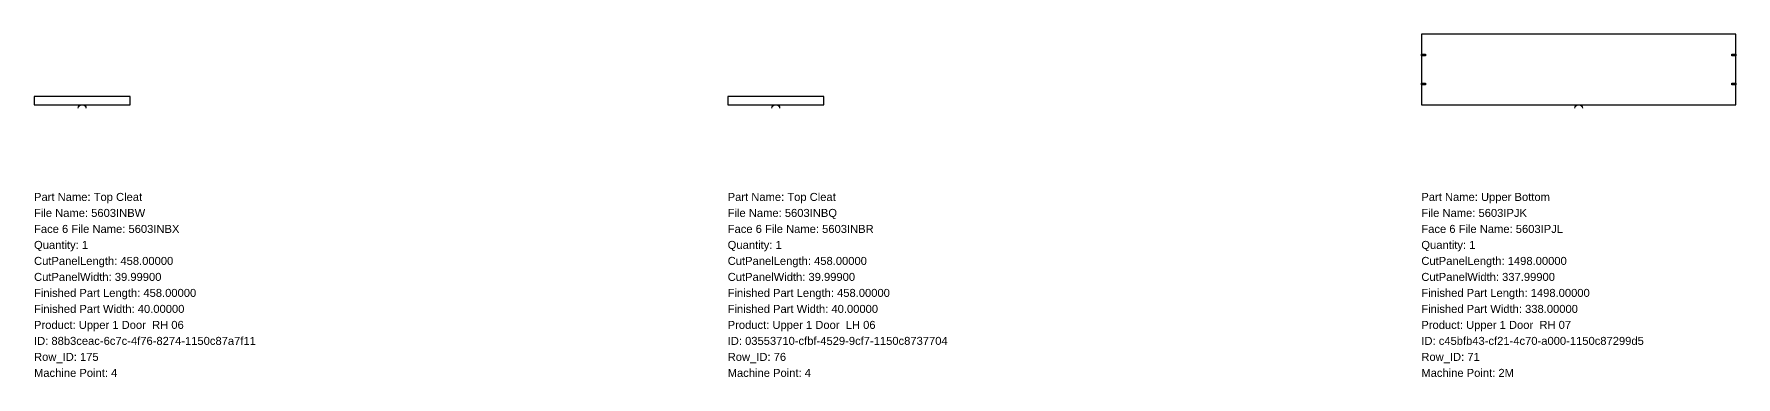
# Model space of a CAD drawing. Header units: inches. Extents: x 0 to 159254, y -1296 to 458.
# Drawn here: x 12293 to 20397, y -1296 to 338 of the extents above; entities that cross this region are included whole.
import ezdxf

# ---------------------------------------------------------------- set-up
doc = ezdxf.new("R2010")
doc.units = ezdxf.units.IN
doc.header["$MEASUREMENT"] = 0
for name, color, linetype in [('BORDER_Z23P0RT1001', 7, 'Continuous'), ('HBORE_Z11P5', 4, 'Continuous'), ('NESTTEXT', 1, 'Continuous')]:
    doc.layers.add(name, color=color, linetype=linetype)
doc.styles.get("Standard").update_dxf_attribs({"font": 'arial.ttf'})

msp = doc.modelspace()

# ---------------------------------------------------------------- linework, layer by layer
at = {"layer": 'BORDER_Z23P0RT1001', "color": 2}
for points in [[(19629.825, -15, -0.414213562), (19644.825, 0), (20397, 0), (20397, 337.999), (18899, 337.999), (18899, 0), (19651.175, 0, -0.414213562), (19666.175, -15)], [(12504.225, -15, -0.414213562), (12519.225, 0), (12751.4, 0), (12751.4, 39.999), (12293.4, 39.999), (12293.4, 0), (12525.575, 0, -0.414213562), (12540.575, -15)], [(15807.025, -15, -0.414213562), (15822.025, 0), (16054.2, 0), (16054.2, 39.999), (15596.2, 39.999), (15596.2, 0), (15828.375, 0, -0.414213562), (15843.375, -15)]]:
    msp.add_lwpolyline(points, format="xyb", dxfattribs=at)
at = {"layer": 'HBORE_Z11P5', "color": 4}
for points in [[(18899, 241.999), (18919, 241.999), (18919, 233.999), (18899, 233.999), (18899, 241.999)], [(20397, 233.999), (20377, 233.999), (20377, 241.999), (20397, 241.999), (20397, 233.999)], [(18899, 103.999), (18919, 103.999), (18919, 95.999), (18899, 95.999), (18899, 103.999)], [(20397, 95.999), (20377, 95.999), (20377, 103.999), (20397, 103.999), (20397, 95.999)]]:
    msp.add_lwpolyline(points, close=True, dxfattribs=at)

# ---------------------------------------------------------------- texts
at = {"layer": 'NESTTEXT', "color": 1}
for s, p in [('Part Name: Top Cleat', (12293.4, -457.2)), ('Part Name: Top Cleat', (15596.2, -457.2)), ('Part Name: Upper Bottom', (18899, -457.2)), ('File Name: 5603INBW', (12293.4, -533.4)), ('File Name: 5603INBQ', (15596.2, -533.4)), ('File Name: 5603IPJK', (18899, -533.4)), ('Quantity: 1', (12293.4, -685.8)), ('Face 6 File Name: 5603INBX', (12293.4, -609.6)), ('Quantity: 1', (15596.2, -685.8)), ('Face 6 File Name: 5603INBR', (15596.2, -609.6)), ('Quantity: 1', (18899, -685.8)), ('Face 6 File Name: 5603IPJL', (18899, -609.6)), ('CutPanelLength: 458.00000', (12293.4, -762)), ('CutPanelLength: 458.00000', (15596.2, -762)), ('CutPanelLength: 1498.00000', (18899, -762)), ('CutPanelWidth: 39.99900', (12293.4, -838.2)), ('CutPanelWidth: 39.99900', (15596.2, -838.2)), ('CutPanelWidth: 337.99900', (18899, -838.2)), ('Finished Part Length: 458.00000', (12293.4, -914.4)), ('Finished Part Length: 458.00000', (15596.2, -914.4)), ('Finished Part Length: 1498.00000', (18899, -914.4)), ('Finished Part Width: 40.00000', (12293.4, -990.6)), ('Finished Part Width: 40.00000', (15596.2, -990.6)), ('Finished Part Width: 338.00000', (18899, -990.6)), ('Product: Upper 1 Door  RH 06', (12293.4, -1066.8)), ('Product: Upper 1 Door  LH 06', (15596.2, -1066.8)), ('Product: Upper 1 Door  RH 07', (18899, -1066.8)), ('ID: 88b3ceac-6c7c-4f76-8274-1150c87a7f11', (12293.4, -1143)), ('ID: 03553710-cfbf-4529-9cf7-1150c8737704', (15596.2, -1143)), ('ID: c45bfb43-cf21-4c70-a000-1150c87299d5', (18899, -1143)), ('Row_ID: 175', (12293.4, -1219.2)), ('Row_ID: 76', (15596.2, -1219.2)), ('Row_ID: 71', (18899, -1219.2)), ('Machine Point: 4', (12293.4, -1295.4)), ('Machine Point: 4', (15596.2, -1295.4)), ('Machine Point: 2M', (18899, -1295.4))]:
    msp.add_text(s, height=38.1, dxfattribs=at).set_placement(p)

doc.saveas('drawing.dxf')
